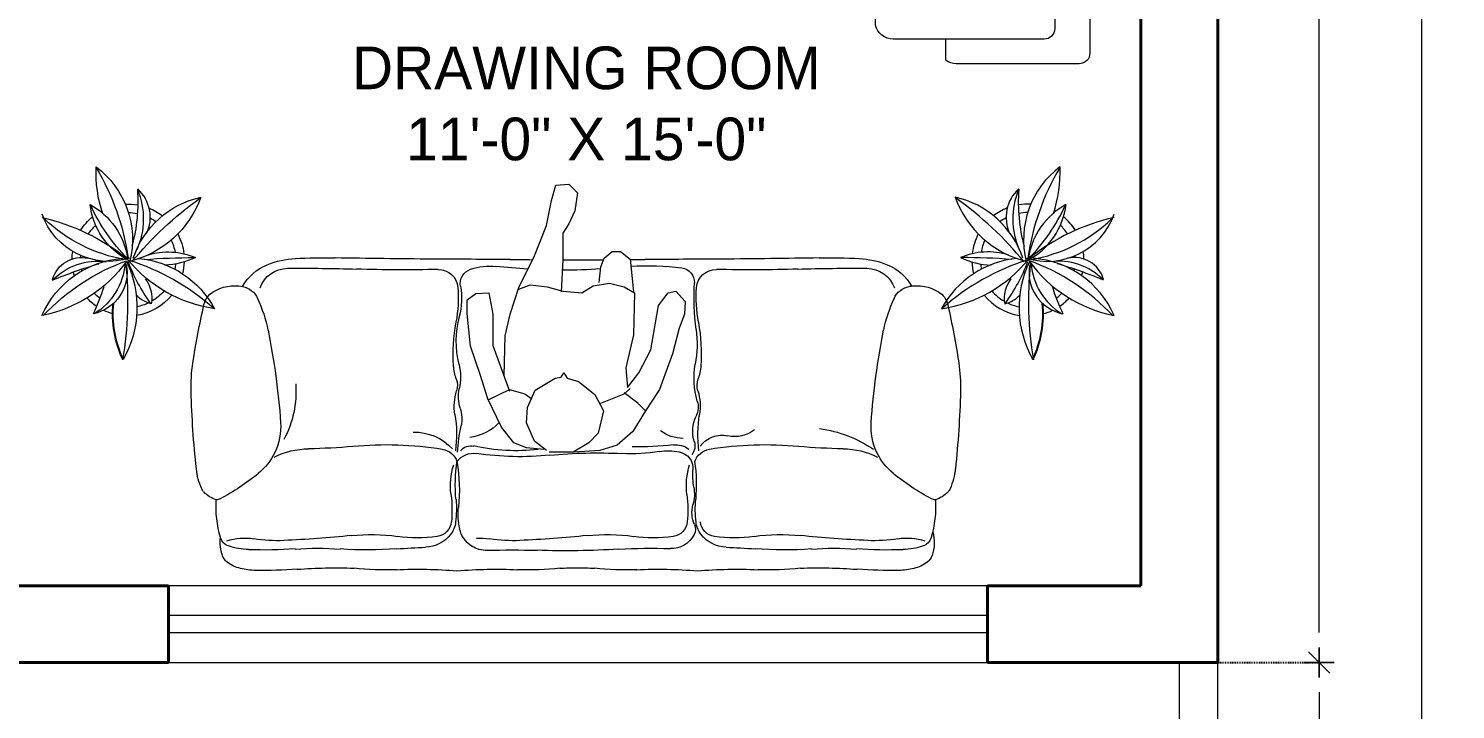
# Model space of a CAD drawing. Extents: x -454308 to 890911, y -14103 to 1343694.
# Drawn here: x 205588.7 to 205756, y 660275.7 to 660355.6 of the extents above; entities that cross this region are included whole.
import ezdxf

# ---------------------------------------------------------------- set-up
doc = ezdxf.new("R2010")
doc.units = 0
doc.header["$MEASUREMENT"] = 0
doc.header["$PDMODE"] = 32
doc.linetypes.add('0', pattern=[0])
doc.linetypes.add('DOT2', pattern=[3.175, 0, -3.175])
for name, color, linetype, lineweight in [('AR- Dim', 159, 'Continuous', 9), ('AR-FUR', 11, 'Continuous', 9), ('AR-GLASS', 4, 'Continuous', 13), ('AR-Plants', 72, '0', 9), ('AR-TEXT', 163, 'Continuous', 9), ('AR-WALL', 1, 'Continuous', 40), ('AR-Wall 2', 13, 'Continuous', 15), ('AR-WINDOW', 5, 'Continuous', 13)]:
    doc.layers.add(name, color=color, linetype=linetype, lineweight=lineweight)
doc.layers.add('VATDUNG', color=9, linetype='Continuous')
doc.styles.add('AA_06.0', font='CANDARA.TTF', dxfattribs={"height": 6})
doc.styles.get("Standard").update_dxf_attribs({"font": 'stylu.ttf', "height": 7})
doc.dimstyles.new('AA_06.0', dxfattribs={"dimtxt": 6, "dimasz": 3.5, "dimexe": 0.18, "dimexo": 0.0625, "dimgap": 0.09, "dimtad": 0, "dimzin": 1, "dimdsep": 46, "dimlunit": 4, "dimtxsty": 'AA_06.0', "dimblk": 'DIM ARROW', "dimcen": 0.09, "dimclrd": 4, "dimclre": 256, "dimadec": 0, "dimazin": 0, "dimtfac": 1, "dimtofl": 0, "dimtmove": 0, "dimatfit": 3, "dimfxl": 1, "dimtolj": 1, "dimtzin": 0, "dimlwd": -1, "dimarcsym": 0})

# ---------------------------------------------------------------- blocks, each defined once
blk = doc.blocks.new('L-SHAPE SOFA 1')
for points in [[(-66.6, 31.71), (-68.76, 31.71, -0.414214), (-70, 32.94), (-70, 47.76, -0.414214), (-69.18, 48.59), (-18.94, 48.59, -0.417206), (4.12, 28.41), (4.12, -65.88, -0.414214), (2.88, -67.12), (-11.53, -67.12, -0.162278), (-12.76, -66.71), (-12.76, -64.24)], [(-65.06, 44.47), (-18.79, 44.47, -0.039865), (-16.01, 44.47)], [(-16.01, 44.47, -0.371492), (0, 28.28), (0, -61.76)]]:
    blk.add_lwpolyline(points, format="xyb")
for points in [[(-46.94, 44.47), (-65.06, 44.47, 0.414214), (-66.29, 43.24), (-66.29, 25.53, 0.350781), (-64.65, 23.47), (-47.35, 23.47, 0.333333), (-45.71, 24.71), (-45.71, 43.24, 0.414214)], [(-26.35, 44.47), (-44.47, 44.47, 0.414214), (-45.71, 43.24), (-45.71, 25.53, 0.350781), (-44.06, 23.47), (-26.76, 23.47, 0.333333), (-25.12, 24.71), (-25.12, 43.24, 0.414214)], [(0, 0), (0, 18.12, 0.414214), (-1.24, 19.35), (-18.94, 19.35, 0.350781), (-21, 17.71), (-21, 0.41, 0.333333), (-19.76, -1.24), (-1.24, -1.24, 0.414214)], [(0, -2.47), (0, -20.59, -0.414214), (-1.24, -21.82), (-18.94, -21.82, -0.350781), (-21, -20.18), (-21, -2.88, -0.333333), (-19.76, -1.24), (-1.24, -1.24, -0.414214)], [(0, -41.18), (0, -23.06, 0.414214), (-1.24, -21.82), (-18.94, -21.82, 0.350781), (-21, -23.47), (-21, -40.76, 0.333333), (-19.76, -42.41), (-1.24, -42.41, 0.414214)], [(0, -43.65), (0, -63, -0.414214), (-1.24, -64.24), (-18.94, -64.24, -0.350781), (-21, -62.59), (-21, -44.06, -0.333333), (-19.76, -42.41), (-1.24, -42.41, -0.414214)]]:
    blk.add_lwpolyline(points, format="xyb", close=True)
blk.add_lwpolyline([(-65.88, 44.16), (-65.88, 44.16)])
for centre, radius, start, end in [((-67.04, 32.79), 1.17, 291.8436, 309.6505), ((-27.06, 17.41), 6.06, 2.7526, 87.2474)]:
    blk.add_arc(centre, radius, start, end)
blk = doc.blocks.new('1000000')
at = {"color": 8, "linetype": 'Continuous'}
for p, q in [((5526.91, -4311.31), (5526.29, -4312.19)), ((5528.32, -4311.31), (5526.91, -4311.31)), ((5531.66, -4311.66), (5528.32, -4311.31)), ((5526.29, -4312.19), (5526.21, -4313.51)), ((5534.56, -4312.63), (5531.66, -4311.66)), ((5537.02, -4313.42), (5534.56, -4312.63)), ((5526.21, -4313.51), (5528.4, -4313.95)), ((5528.4, -4313.95), (5531.57, -4313.95)), ((5531.57, -4313.95), (5536.23, -4315.62)), ((5537.11, -4313.51), (5536.06, -4315.62)), ((5539.93, -4314.83), (5537.02, -4313.42)), ((5528.4, -4315.71), (5525.68, -4316.59)), ((5530.6, -4315.18), (5528.4, -4315.71)), ((5534.65, -4315.09), (5530.6, -4315.18)), ((5536.06, -4315.62), (5536.5, -4317.21)), ((5541.51, -4316.06), (5539.93, -4314.83)), ((5525.68, -4316.59), (5522.42, -4318.17)), ((5525.85, -4316.59), (5525.41, -4317.73)), ((5536.5, -4317.21), (5537.02, -4317.91)), ((5539.49, -4317.38), (5537.9, -4317.47)), ((5541.33, -4318.17), (5539.49, -4317.38)), ((5542.04, -4317.38), (5541.51, -4316.06)), ((5542.21, -4319.14), (5542.04, -4317.38)), ((5522.42, -4318.17), (5519.35, -4319.4)), ((5525.41, -4317.73), (5525.59, -4319.49)), ((5536.14, -4318.26), (5534.91, -4320.28)), ((5537.9, -4317.47), (5536.14, -4318.26)), ((5542.3, -4319.4), (5541.33, -4318.17)), ((5516.79, -4319.93), (5515.21, -4320.37)), ((5519.35, -4319.4), (5516.79, -4319.93)), ((5525.59, -4319.49), (5526.03, -4321.07)), ((5534.91, -4320.28), (5534.82, -4320.9)), ((5542.48, -4322.13), (5542.48, -4319.67)), ((5515.21, -4320.37), (5515.12, -4321.69)), ((5515.12, -4321.69), (5516, -4322.57)), ((5517.85, -4322.31), (5519.17, -4321.69)), ((5519.17, -4321.69), (5520.14, -4321.07)), ((5520.14, -4321.07), (5522.86, -4321.07)), ((5522.86, -4321.07), (5526.12, -4320.9)), ((5526.03, -4321.07), (5526.21, -4323.01)), ((5534.82, -4320.9), (5534.38, -4321.16)), ((5534.38, -4321.16), (5534.91, -4321.51)), ((5534.91, -4321.51), (5535.26, -4322.66)), ((5516, -4322.57), (5517.85, -4322.31)), ((5526.21, -4323.01), (5525.5, -4324.15)), ((5535.26, -4322.66), (5536.58, -4324.33)), ((5541.51, -4323.71), (5542.48, -4322.13)), ((5542.3, -4324.86), (5542.48, -4322.22)), ((5525.5, -4324.15), (5525.24, -4325.82)), ((5536.58, -4324.33), (5538.25, -4325.21)), ((5538.25, -4325.21), (5540.54, -4324.68)), ((5540.54, -4324.68), (5541.51, -4323.71)), ((5522.69, -4325.3), (5521.98, -4326.09)), ((5521.98, -4326.09), (5521.98, -4326.97)), ((5523.57, -4324.94), (5522.69, -4325.3)), ((5525.15, -4324.77), (5523.57, -4324.94)), ((5525.24, -4325.82), (5525.59, -4327.32)), ((5537.46, -4324.94), (5536.5, -4327.32)), ((5541.77, -4326.62), (5542.3, -4324.86)), ((5521.98, -4326.97), (5522.78, -4327.93)), ((5525.59, -4327.32), (5526.21, -4328.37)), ((5530.51, -4328.29), (5533.86, -4327.5)), ((5533.86, -4327.5), (5535.88, -4327.67)), ((5536.5, -4327.32), (5535.97, -4327.93)), ((5537.46, -4328.73), (5536.41, -4327.32)), ((5540.36, -4328.2), (5541.77, -4326.62)), ((5522.78, -4327.93), (5524.45, -4328.11)), ((5524.45, -4328.11), (5526.12, -4328.29)), ((5526.21, -4328.37), (5530.51, -4328.29)), ((5534.38, -4328.81), (5532.01, -4330.05)), ((5535.88, -4327.67), (5534.38, -4328.81)), ((5538.25, -4329.52), (5537.46, -4328.73)), ((5538.25, -4329.52), (5540.36, -4328.2)), ((5529.46, -4330.49), (5527.52, -4330.84)), ((5532.01, -4330.05), (5529.46, -4330.49)), ((5536.06, -4330.93), (5538.25, -4329.52)), ((5526.21, -4331.8), (5526.03, -4332.6)), ((5527.52, -4330.84), (5526.21, -4331.8)), ((5532.45, -4332.24), (5536.06, -4330.93)), ((5526.03, -4332.6), (5527.08, -4333.56)), ((5528.4, -4333.48), (5529.81, -4332.95)), ((5529.81, -4332.95), (5532.45, -4332.24)), ((5527.08, -4333.56), (5528.4, -4333.48))]:
    blk.add_line(p, q, dxfattribs=at)
for centre, radius, start, end in [((5545.03, -4361.15), 78.67, 98.5233, 102.934), ((5535.84, -4299.83), 16.67, 88.5439, 98.5233), ((5533.83, -4378.71), 95.57, 83.7923, 88.5439), ((5543.42, -4290.59), 6.93, 66.3421, 83.7923), ((5529.66, -4287.6), 4.17, 148.2028, 191.3318), ((5527.88, -4286.5), 2.08, 102.934, 148.2028), ((5545.74, -4285.29), 1.15, 47.4432, 66.3421), ((5544.55, -4286.59), 2.91, 17.1881, 47.4432), ((5527.16, -4275.66), 22.63, 320.6003, 332.4723), ((5527.16, -4275.66), 22.63, 320.6003, 332.4723), ((5546.38, -4285.67), 0.953, 332.4723, 356.7395), ((5546.38, -4285.67), 0.953, 332.4723, 356.7395), ((5548.01, -4296.92), 11.21, 73.5806, 93.497), ((5551.71, -4290.09), 3.96, 70.5614, 97.6299), ((5550.82, -4287.4), 1.29, 18.7797, 73.5806), ((5550.82, -4287.4), 1.29, 18.7797, 73.5806), ((5557.07, -4288.64), 5.84, 161.786, 189.1013), ((5557.07, -4288.64), 5.84, 161.786, 189.1013), ((5552.55, -4287.72), 1.44, 37.629, 70.5614), ((5550.86, -4289.02), 3.57, 13.2656, 37.629), ((5545.19, -4289.32), 7.23, 2.2849, 18.7797), ((5545.19, -4289.32), 7.23, 2.2849, 18.7797), ((5547.12, -4289.9), 7.42, 1.2199, 13.2656), ((5528.09, -4292.89), 5.14, 119.3897, 157.5149), ((5527.68, -4288), 2.15, 191.3318, 245.1798), ((5527.68, -4288), 2.15, 191.3318, 245.1798), ((5536.05, -4292.01), 15.45, 357.7105, 9.1013), ((5536.05, -4292.01), 15.45, 357.7105, 9.1013), ((5509.49, -4290.74), 42.96, 355.9505, 2.2849), ((5509.49, -4290.74), 42.96, 355.9505, 2.2849), ((5510.91, -4290.67), 43.63, 355.6341, 1.2199), ((5531.24, -4294.2), 8.54, 157.5149, 177.2798), ((5526.72, -4293.03), 3.01, 109.5439, 179.5012), ((5526.72, -4293.03), 3.01, 109.5439, 179.5012), ((5532.91, -4276.68), 14.61, 245.1798, 258.5949), ((5532.91, -4276.68), 14.61, 245.1798, 258.5949), ((5544.73, -4218.1), 74.38, 258.5949, 265.9276), ((5544.73, -4218.1), 74.38, 258.5949, 265.9276), ((5539.75, -4286), 6.33, 295.748, 320.6003), ((5539.75, -4286), 6.33, 295.748, 320.6003), ((5536.26, -4283.41), 10.45, 265.8738, 298.066), ((5536.26, -4283.41), 10.45, 265.8738, 298.066), ((5539.87, -4286.26), 6.04, 265.9276, 295.748), ((5539.87, -4286.26), 6.04, 265.9276, 295.748), ((5550.06, -4295.21), 7.94, 153.1658, 179.5672), ((5550.06, -4295.21), 7.94, 153.1658, 179.5672), ((5446.84, -4288.44), 104.72, 353.9425, 357.7105), ((5446.84, -4288.44), 104.72, 353.9425, 357.7105), ((5583.8, -4296.69), 61.16, 177.2798, 181.0877), ((5694.76, -4294.49), 171.06, 179.5012, 181.8572), ((5694.76, -4294.49), 171.06, 179.5012, 181.8572), ((5584.83, -4296.07), 32.56, 175.9505, 184.0496), ((5584.83, -4296.07), 32.56, 175.9505, 184.0496), ((5605.47, -4297.89), 51.2, 175.6341, 182.1158), ((5492.41, -4294.77), 49.71, 354.3382, 359.5672), ((5492.41, -4294.77), 49.71, 354.3382, 359.5672), ((4786.13, -4311.84), 736.65, 0.31607, 1.08771), ((5512.49, -4301.2), 39.95, 355.7974, 4.0496), ((5512.49, -4301.2), 39.95, 355.7974, 4.0496), ((5576.66, -4303.12), 34.96, 174.3382, 189.3065), ((5576.66, -4303.12), 34.96, 174.3382, 189.3065), ((5570.17, -4301.53), 19.3, 173.9425, 187.9936), ((5570.17, -4301.53), 19.3, 173.9425, 187.9936), ((5522.56, -4303.12), 31.92, 358.2444, 6.0159), ((5380.9, -4304.67), 142.97, 358.526, 1.8572), ((5380.9, -4304.67), 142.97, 358.526, 1.8572), ((5536.49, -4306.26), 14.72, 352.2053, 7.9936), ((5536.49, -4306.26), 14.72, 352.2053, 7.9936), ((5641.93, -4310.71), 89.84, 175.7974, 177.6824), ((5641.93, -4310.71), 89.84, 175.7974, 177.6824), ((5603.95, -4306.25), 49.54, 177.5164, 184.6684), ((5545.55, -4306), 5.12, 177.882, 228.258), ((5545.55, -4306), 5.12, 177.882, 228.258), ((5548.75, -4306.94), 3.42, 308.3548, 357.6824), ((5548.75, -4306.94), 3.42, 308.3548, 357.6824), ((-19476.08, -4445.68), 24999.23, 0.297993, 0.316067), ((5525.81, -4308.4), 1.98, 178.526, 265.6943), ((5525.81, -4308.4), 1.98, 178.526, 265.6943), ((5549.41, -4308.03), 1.68, 275.8867, 352.2053), ((5549.41, -4308.03), 1.68, 275.8867, 352.2053), ((5532.41, -4327.3), 17.41, 85.8729, 100.5676), ((5532.41, -4327.3), 17.41, 85.8729, 100.5676), ((5533.29, -4315.04), 5.12, 70.585, 85.8729), ((5533.29, -4315.04), 5.12, 70.585, 85.8729), ((5537.78, -4315.4), 5.4, 81.1731, 106.8106), ((5537.78, -4315.4), 5.4, 81.1731, 106.8106), ((5540.67, -4296.8), 13.43, 261.1731, 277.1163), ((5540.67, -4296.8), 13.43, 261.1731, 277.1163), ((5544.06, -4308.47), 1.92, 189.3065, 250.639), ((5544.06, -4308.47), 1.92, 189.3065, 250.639), ((5545.82, -4327.73), 17.62, 85.2667, 97.8004), ((5545.82, -4327.73), 17.62, 85.2667, 97.8004), ((5545.88, -4316.57), 6.96, 82.5171, 107.7688), ((5545.88, -4316.57), 6.96, 82.5171, 107.7688), ((5548.35, -4297.79), 11.98, 262.5171, 275.8867), ((5548.35, -4297.79), 11.98, 262.5171, 275.8867), ((5548.26, -4298.27), 11.95, 265.2667, 276.4775), ((5548.26, -4298.27), 11.95, 265.2667, 276.4775), ((5549.32, -4307.66), 2.5, 276.4775, 308.3548), ((5549.32, -4307.66), 2.5, 276.4775, 308.3548), ((5525.28, -4312.17), 1.56, 80.2839, 161.0827), ((5525.28, -4312.17), 1.56, 80.2839, 161.0827), ((5526.81, -4303.25), 7.49, 260.2839, 284.0804), ((5526.81, -4303.25), 7.49, 260.2839, 284.0804), ((5526.69, -4296.65), 13.76, 265.6943, 280.5676), ((5526.69, -4296.65), 13.76, 265.6943, 280.5676), ((5531.14, -4320.49), 10.28, 76.61, 104.0804), ((5531.14, -4320.49), 10.28, 76.61, 104.0804), ((5534.83, -4304.96), 5.68, 256.61, 282.0416), ((5534.83, -4304.96), 5.68, 256.61, 282.0416), ((5535.65, -4308.35), 1.97, 250.585, 286.8106), ((5535.65, -4308.35), 1.97, 250.585, 286.8106), ((5536.83, -4314.34), 3.91, 72.8296, 102.0416), ((5536.83, -4314.34), 3.91, 72.8296, 102.0416), ((5539.06, -4307.15), 3.62, 252.8296, 281.5379), ((5539.06, -4307.15), 3.62, 252.8296, 281.5379), ((5536.08, -4311.01), 4.91, 313.0961, 353.318), ((5536.08, -4311.01), 4.91, 313.0961, 353.318), ((5543.59, -4329.37), 19.06, 93.3285, 101.5379), ((5543.59, -4329.37), 19.06, 93.3285, 101.5379), ((5543.09, -4311.7), 1.28, 125.7773, 192.8409), ((5543.09, -4311.7), 1.28, 125.7773, 192.8409), ((5544.7, -4311.97), 2.12, 127.0305, 188.4158), ((5544.7, -4311.97), 2.12, 127.0305, 188.4158), ((5546.3, -4293.7), 16.82, 260.1787, 276.1759), ((5546.3, -4293.7), 16.82, 260.1787, 276.1759), ((5548.83, -4317.16), 6.76, 77.6344, 96.1759), ((5548.83, -4317.16), 6.76, 77.6344, 96.1759), ((5549.68, -4313.31), 2.83, 31.9912, 77.6344), ((5549.68, -4313.31), 2.83, 31.9912, 77.6344), ((5603.95, -4314.31), 49.54, 175.3316, 182.4836), ((5529.53, -4313.63), 6.05, 161.0827, 185.9543), ((5529.53, -4313.63), 6.05, 161.0827, 185.9543), ((5522.95, -4316.29), 19.37, 353.318, 12.8409), ((5522.95, -4316.29), 19.37, 353.318, 12.8409), ((5512.54, -4316.73), 30.39, 354.2899, 8.4158), ((5512.54, -4316.73), 30.39, 354.2899, 8.4158), ((5557.07, -4312.7), 5.84, 175.8958, 189.1013), ((5557.07, -4312.7), 5.84, 175.8958, 189.1013), ((5549.77, -4313.25), 2.72, 358.1389, 31.9912), ((5549.77, -4313.25), 2.72, 358.1389, 31.9912), ((5453.74, -4321.53), 70.16, 3.2849, 5.9543), ((5453.74, -4321.53), 70.16, 3.2849, 5.9543), ((5536.05, -4316.07), 15.45, 357.7105, 9.1013), ((5536.05, -4316.07), 15.45, 357.7105, 9.1013), ((5631.25, -4315.9), 78.81, 178.1389, 181.8611), ((5631.25, -4315.9), 78.81, 178.1389, 181.8611), ((8156.45, -4301.96), 2633.67, 180.29799, 180.34839), ((5446.84, -4312.5), 104.72, 353.9425, 357.7105), ((5446.84, -4312.5), 104.72, 353.9425, 357.7105), ((5522.56, -4317.44), 31.92, 353.9841, 1.7556), ((5463.6, -4321.35), 88.93, 356.514, 1.8611), ((5463.6, -4321.35), 88.93, 356.514, 1.8611), ((5591.06, -4324.58), 48.52, 174.2899, 182.9501), ((8156.45, -4301.96), 2633.67, 180.41578, 180.44766), ((5469.43, -4321.11), 54.47, 355.9835, 0.0938), ((5469.43, -4321.11), 54.47, 355.9835, 0.0938), ((5605.47, -4322.67), 51.2, 177.8842, 179.8516), ((8156.45, -4343.12), 2633.67, 179.55234, 179.61101), ((5605.47, -4322.41), 51.2, 180.1484, 182.1158), ((5570.17, -4325.59), 19.3, 173.9425, 187.9936), ((5570.17, -4325.59), 19.3, 173.9425, 187.9936), ((5522.56, -4327.64), 31.92, 358.2444, 6.0159), ((5524.19, -4328.03), 18.44, 350.934, 2.9501), ((5605.3, -4329.98), 53.03, 176.514, 182.206), ((5605.3, -4329.98), 53.03, 176.514, 182.206), ((8156.45, -4343.12), 2633.67, 179.66982, 179.70201), ((5552.86, -4329.67), 29.41, 176.7644, 186.8915), ((5552.86, -4329.67), 29.41, 176.7644, 186.8915), ((5510.9, -4328.73), 31.03, 353.3071, 1.0894), ((5510.9, -4328.73), 31.03, 353.3071, 1.0894), ((5536.49, -4330.32), 14.72, 352.2053, 7.9936), ((5536.49, -4330.32), 14.72, 352.2053, 7.9936), ((5603.95, -4330.77), 49.54, 177.5164, 184.6684), ((-19476.08, -4199.4), 24999.23, 359.683933, 359.702007), ((5536.92, -4333.43), 4.15, 1.0894, 35.3366), ((5536.92, -4333.43), 4.15, 1.0894, 35.3366), ((5548.14, -4331.85), 5.81, 170.934, 190.7506), ((5548.14, -4331.85), 5.81, 170.934, 190.7506), ((5525.13, -4333.02), 1.47, 186.8915, 272.6221), ((5525.13, -4333.02), 1.47, 186.8915, 272.6221), ((5543.89, -4332.6), 2.18, 173.3071, 217.734), ((5543.89, -4332.6), 2.18, 173.3071, 217.734), ((5544.14, -4332.61), 1.74, 190.7506, 273.7424), ((5544.14, -4332.61), 1.74, 190.7506, 273.7424), ((5549.41, -4332.09), 1.68, 275.8867, 352.2053), ((5549.41, -4332.09), 1.68, 275.8867, 352.2053), ((5549.69, -4332.12), 2.62, 296.6941, 2.206), ((5549.69, -4332.12), 2.62, 296.6941, 2.206), ((5525.81, -4336.68), 1.98, 94.3057, 181.474), ((5525.81, -4336.68), 1.98, 94.3057, 181.474), ((5526.51, -4363.29), 28.83, 83.1346, 92.6221), ((5526.51, -4363.29), 28.83, 83.1346, 92.6221), ((5526.69, -4348.43), 13.76, 79.4324, 94.3057), ((5526.69, -4348.43), 13.76, 79.4324, 94.3057), ((5532.41, -4317.78), 17.41, 259.4324, 274.1271), ((5532.41, -4317.78), 17.41, 259.4324, 274.1271), ((5531.42, -4322.53), 12.23, 263.1346, 279.7302), ((5531.42, -4322.53), 12.23, 263.1346, 279.7302), ((5534.92, -4342.93), 8.47, 74.0078, 99.7302), ((5534.92, -4342.93), 8.47, 74.0078, 99.7302), ((5533.29, -4330.04), 5.12, 274.1271, 289.415), ((5533.29, -4330.04), 5.12, 274.1271, 289.415), ((5535.65, -4336.73), 1.97, 73.1894, 109.415), ((5535.65, -4336.73), 1.97, 73.1894, 109.415), ((5537.78, -4329.68), 5.4, 253.1894, 278.8269), ((5537.78, -4329.68), 5.4, 253.1894, 278.8269), ((5537.86, -4332.67), 2.2, 254.0078, 294.7917), ((5537.86, -4332.67), 2.2, 254.0078, 294.7917), ((5540.67, -4348.28), 13.43, 82.8837, 98.8269), ((5540.67, -4348.28), 13.43, 82.8837, 98.8269), ((5540.34, -4338.03), 3.71, 72.8383, 114.7917), ((5540.34, -4338.03), 3.71, 72.8383, 114.7917), ((5541.83, -4333.18), 1.37, 252.8383, 310.2874), ((5541.83, -4333.18), 1.37, 252.8383, 310.2874), ((5544.06, -4336.33), 1.92, 109.361, 170.6935), ((5544.06, -4336.33), 1.92, 109.361, 170.6935), ((5545.82, -4317.06), 17.62, 262.1996, 274.7333), ((5545.82, -4317.06), 17.62, 262.1996, 274.7333), ((5545.88, -4340.63), 6.96, 82.5171, 107.7688), ((5545.88, -4340.63), 6.96, 82.5171, 107.7688), ((5544.77, -4342.19), 7.86, 80.6251, 93.7424), ((5544.77, -4342.19), 7.86, 80.6251, 93.7424), ((5546.74, -4330.24), 4.25, 260.6251, 285.0073), ((5546.74, -4330.24), 4.25, 260.6251, 285.0073), ((5548.35, -4321.85), 11.98, 262.5171, 275.8867), ((5548.35, -4321.85), 11.98, 262.5171, 275.8867), ((5548.26, -4346.53), 11.95, 83.5225, 94.7333), ((5548.26, -4346.53), 11.95, 83.5225, 94.7333), ((5548.63, -4337.29), 3.05, 66.5799, 105.0073), ((5548.63, -4337.29), 3.05, 66.5799, 105.0073), ((5549.32, -4337.14), 2.5, 51.6452, 83.5225), ((5549.32, -4337.14), 2.5, 51.6452, 83.5225), ((5550.32, -4333.38), 1.22, 246.5799, 296.6941), ((5550.32, -4333.38), 1.22, 246.5799, 296.6941), ((5603.95, -4338.83), 49.54, 175.3316, 182.4836), ((5543.47, -4337.3), 2.74, 126.0543, 192.8284), ((5543.47, -4337.3), 2.74, 126.0543, 192.8284), ((5576.66, -4341.67), 34.96, 170.6935, 185.6618), ((5576.66, -4341.67), 34.96, 170.6935, 185.6618), ((5549.41, -4336.77), 1.68, 7.7947, 84.1133), ((5549.41, -4336.77), 1.68, 7.7947, 84.1133), ((5548.75, -4337.86), 3.42, 2.3176, 51.6452), ((5548.75, -4337.86), 3.42, 2.3176, 51.6452), ((4786.13, -4333.24), 736.65, 358.91229, 359.68393), ((5380.9, -4340.41), 142.97, 358.1428, 1.474), ((5380.9, -4340.41), 142.97, 358.1428, 1.474), ((5536.49, -4338.54), 14.72, 352.0064, 7.7947), ((5536.49, -4338.54), 14.72, 352.0064, 7.7947), ((5641.93, -4334.09), 89.84, 182.3176, 184.2026), ((5641.93, -4334.09), 89.84, 182.3176, 184.2026), ((5537.67, -4338.62), 3.21, 321.6707, 12.8284), ((5537.67, -4338.62), 3.21, 321.6707, 12.8284), ((5570.17, -4343.27), 19.3, 172.0064, 186.0575), ((5570.17, -4343.27), 19.3, 172.0064, 186.0575), ((5512.49, -4343.6), 39.95, 355.9504, 4.2026), ((5512.49, -4343.6), 39.95, 355.9504, 4.2026), ((5522.56, -4341.96), 31.92, 353.9841, 1.7556), ((5694.76, -4350.59), 171.06, 178.1428, 180.4988), ((5694.76, -4350.59), 171.06, 178.1428, 180.4988), ((5492.41, -4350.03), 49.71, 0.4328, 5.6618), ((5492.41, -4350.03), 49.71, 0.4328, 5.6618), ((5446.84, -4356.35), 104.72, 2.2895, 6.0575), ((5446.84, -4356.35), 104.72, 2.2895, 6.0575), ((5584.83, -4348.72), 32.56, 175.9504, 184.0495), ((5584.83, -4348.72), 32.56, 175.9504, 184.0495), ((5605.47, -4347.19), 51.2, 177.8842, 184.3659), ((5583.8, -4348.39), 61.16, 178.9123, 182.7202), ((5552.64, -4345.57), 12.69, 187.6367, 214.4437), ((5552.64, -4345.57), 12.69, 187.6367, 214.4437), ((5550.06, -4349.59), 7.94, 180.4328, 206.8342), ((5550.06, -4349.59), 7.94, 180.4328, 206.8342), ((5531.24, -4350.88), 8.54, 182.7202, 202.4851), ((5526.72, -4352.05), 3.01, 180.4988, 250.4561), ((5526.72, -4352.05), 3.01, 180.4988, 250.4561), ((5536.05, -4352.79), 15.45, 350.8987, 2.2895), ((5536.05, -4352.79), 15.45, 350.8987, 2.2895), ((5509.49, -4354.06), 42.96, 357.7151, 4.0495), ((5509.49, -4354.06), 42.96, 357.7151, 4.0495), ((5510.91, -4354.41), 43.63, 358.7801, 4.3659), ((5532.91, -4368.12), 14.61, 101.4051, 114.8202), ((5532.91, -4368.12), 14.61, 101.4051, 114.8202), ((5544.73, -4426.7), 74.38, 94.0724, 101.4051), ((5544.73, -4426.7), 74.38, 94.0724, 101.4051), ((5539.87, -4358.54), 6.04, 64.252, 94.0724), ((5539.87, -4358.54), 6.04, 64.252, 94.0724), ((5539.75, -4358.8), 6.33, 39.3997, 64.252), ((5539.75, -4358.8), 6.33, 39.3997, 64.252), ((5528.09, -4352.19), 5.14, 202.4851, 240.6103), ((5527.68, -4356.8), 2.15, 114.8202, 168.6682), ((5527.68, -4356.8), 2.15, 114.8202, 168.6682), ((5527.16, -4369.14), 22.63, 27.5277, 39.3997), ((5527.16, -4369.14), 22.63, 27.5277, 39.3997), ((5557.07, -4356.16), 5.84, 170.8987, 198.214), ((5557.07, -4356.16), 5.84, 170.8987, 198.214), ((5529.66, -4357.2), 4.17, 168.6682, 211.7972), ((5529.66, -4357.2), 4.17, 168.6682, 172.2613), ((5545.19, -4355.48), 7.23, 341.2203, 357.7151), ((5545.19, -4355.48), 7.23, 341.2203, 357.7151), ((5547.12, -4355.18), 7.42, 346.7344, 358.7801), ((5550.82, -4357.39), 1.29, 286.4194, 341.2203), ((5550.82, -4357.39), 1.29, 286.4194, 341.2203), ((5550.86, -4356.06), 3.57, 322.371, 346.7344), ((5527.88, -4358.3), 2.08, 211.7972, 257.066), ((5544.55, -4358.21), 2.91, 312.5568, 342.8119), ((5546.38, -4359.12), 0.953, 3.2605, 27.5277), ((5546.38, -4359.12), 0.953, 3.2605, 27.5277), ((5548.01, -4347.88), 11.21, 266.503, 286.4194), ((5548.01, -4347.88), 11.21, 283.2944, 286.4194), ((5551.71, -4354.99), 3.96, 253.6211, 289.4386), ((5552.55, -4357.36), 1.44, 289.4386, 322.371), ((5545.03, -4283.65), 78.67, 257.066, 261.4767), ((5533.83, -4266.09), 95.57, 271.4561, 276.2077), ((5543.42, -4354.21), 6.93, 276.2077, 293.6579), ((5545.74, -4359.51), 1.15, 293.6579, 312.5568), ((5535.84, -4344.96), 16.67, 261.4767, 271.4561)]:
    blk.add_arc(centre, radius, start, end)
at = {"layer": 'AR-FUR', "color": 30, "linetype": 'ByBlock'}
for centre, radius, start, end in [((5591.06, -4324.58), 48.52, 174.2899, 182.9501), ((5524.19, -4328.03), 18.44, 350.934, 2.9501)]:
    blk.add_arc(centre, radius, start, end, dxfattribs=at)
blk = doc.blocks.new('PLANT 3')
for centre, radius, start, end in [((7.37, 5.52), 10.74, 127.0526, 193.6397), ((25.53, -0.67), 28.68, 149.2774, 171.9041), ((-15.42, 13.58), 16.33, 342.1417, 1.7778), ((-0.15, 14.58), 11.95, 199.8532, 255.8716), ((-13.67, 0.01), 10.75, 18.2679, 77.7577), ((-35.11, -23.08), 41.09, 39.2618, 54.5536), ((-0.94, 8.16), 4.48, 131.9837, 205.4724), ((4.26, 7.96), 8.9, 157.16, 204.0107), ((16.23, 9.98), 20.22, 175.9263, 194.9396), ((-0.58, 11.29), 8.29, 252.5643, 340.5658), ((-6.78, 10.62), 8.44, 297.6391, 353.4927), ((5.75, 2.08), 8.64, 118.6711, 171.4448), ((-18.21, 18.63), 21.73, 315.3527, 335.2401), ((12.74, -16.02), 24.78, 102.8236, 128.4584), ((-5.5, 20.94), 17.98, 279.6289, 313.8517), ((-7.56, -4.02), 8.12, 72.6029, 113.2685), ((-6.78, 11.87), 9.32, 244.7044, 267.5626), ((-10.51, -69.78), 73.22, 85.498, 90.09), ((-3.06, -7.85), 11.24, 23.5569, 85.5927), ((2.6, -0.08), 3.53, 15.6467, 102.6443), ((-3.06, -7.85), 11.24, 95.3509, 151.9516), ((-15.42, 13.58), 16.33, 278.611, 320.85), ((5.46, -23.28), 27.73, 107.6158, 131.4255), ((-22.19, 10.23), 20.64, 323.9758, 339.4862), ((8.44, -2.39), 12.34, 154.191, 209.7589), ((38.33, -1.6), 41.13, 173.8852, 189.76), ((2.22, 1.7), 4.95, 169.0123, 258.5733), ((-11.06, -20.34), 24.85, 43.0584, 70.3682), ((10.39, 12.48), 16.15, 216.0101, 258.7514), ((-13.63, -3.15), 12.56, 28.0633, 29.2303), ((5.14, 3.35), 7.66, 184.8141, 238.0945), ((0.77, -4.31), 7.32, 44.3745, 98.3611), ((-14.66, -49.27), 54.17, 67.585, 73.6645), ((-2.06, -1.3), 3.58, 141.0444, 190.8834), ((-6.35, 1.4), 3.47, 283.0214, 317.1626), ((23.85, 7.54), 25.01, 197.5499, 205.3147)]:
    blk.add_arc(centre, radius, start, end)
at = {"color": 2, "ltscale": 0.1}
for radius, start, end in [(6.57, 111.6678, 127.7231), (6.57, 86.9872, 99.8833), (5.57, 90.1935, 101.2273), (6.57, 60.3652, 61.9079), (5.57, 117.3768, 125.8298), (5.57, 33.3174, 46.9625), (6.57, 32.0517, 50.6005), (6.57, 152.2825, 173.4798), (5.57, 155.1195, 170.5384), (5.57, 3.1543, 5.4027), (6.57, 1.1049, 8.7961), (6.57, 181.8793, 194.1603), (5.57, 184.6823, 191.0906), (5.57, 346.8345, 348.8668), (6.57, 343.7647, 347.6452), (6.57, 218.6775, 261.2305), (5.57, 220.4633, 240.3482), (5.57, 306.5579, 315.6855), (6.57, 304.2989, 317.3923), (5.57, 244.558, 259.2489), (5.57, 288.2948, 289.9064), (6.57, 285.7982, 296.248)]:
    blk.add_arc((-2.86, 3.15), radius, start, end, dxfattribs=at)
at = {"layer": 'VATDUNG', "color": 35}
blk.add_arc((-13.63, -3.15), 12.56, 334.7196, 5.6674, dxfattribs=at)
blk = doc.blocks.new('DIM ARROW')
at = {"color": 3, "ltscale": 0.1}
for p, q in [((0, 0.5), (0, -0.5)), ((-0.5, 0), (0.5, 0)), ((-0.354, -0.354), (0.354, 0.354))]:
    blk.add_line(p, q, dxfattribs=at)
blk = doc.blocks.new('*D535')
at = {"layer": 'AR- Dim', "linetype": 'DOT2', "lineweight": -2, "ltscale": 0.00125}
for p, q in [((205728.15, 660281.19), (205740.17, 660281.19)), ((205728.15, 660020.19), (205740.17, 660020.19))]:
    blk.add_line(p, q, dxfattribs=at)
at = {"layer": 'AR- Dim', "color": 4, "ltscale": 0.00125}
for p, q in [((205739.99, 660277.69), (205739.99, 660161.14)), ((205739.99, 660023.69), (205739.99, 660140.23))]:
    blk.add_line(p, q, dxfattribs=at)
at = {"layer": 'DEFPOINTS', "color": 0, "lineweight": 30, "ltscale": 0.00125}
for p in [(205728.09, 660281.19), (205739.99, 660281.19), (205728.09, 660020.19)]:
    blk.add_point(p, dxfattribs=at)
at = {"layer": 'AR- Dim', "color": 4, "ltscale": 0.00125, "xscale": 3.5, "yscale": 3.5, "zscale": 3.5}
for p, rotation in [((205739.99, 660281.19), 90), ((205739.99, 660020.19), 270)]:
    blk.add_blockref('DIM ARROW', p, dxfattribs=dict(at, rotation=rotation))
at = {"layer": 'AR- Dim', "color": 0, "ltscale": 0.00125, "insert": (205739.99, 660150.69), "char_height": 6, "attachment_point": 5, "rotation": 90, "style": 'AA_06.0'}
blk.add_mtext('\\A1;21\'-9"', dxfattribs=at)
blk = doc.blocks.new('*D536')
at = {"layer": 'AR- Dim', "linetype": 'DOT2', "lineweight": -2, "ltscale": 0.00125}
for p, q in [((205728.15, 660920.25), (205740.17, 660920.25)), ((205728.15, 660281.19), (205740.17, 660281.19))]:
    blk.add_line(p, q, dxfattribs=at)
at = {"layer": 'AR- Dim', "color": 4, "ltscale": 0.00125}
for p, q in [((205739.99, 660916.75), (205739.99, 660611.61)), ((205739.99, 660284.69), (205739.99, 660589.82))]:
    blk.add_line(p, q, dxfattribs=at)
at = {"layer": 'DEFPOINTS', "color": 0, "lineweight": 30, "ltscale": 0.00125}
for p in [(205728.09, 660920.25), (205739.99, 660920.25), (205728.09, 660281.19)]:
    blk.add_point(p, dxfattribs=at)
at = {"layer": 'AR- Dim', "color": 4, "ltscale": 0.00125, "xscale": 3.5, "yscale": 3.5, "zscale": 3.5}
for p, rotation in [((205739.99, 660920.25), 90), ((205739.99, 660281.19), 270)]:
    blk.add_blockref('DIM ARROW', p, dxfattribs=dict(at, rotation=rotation))
at = {"layer": 'AR- Dim', "color": 0, "ltscale": 0.00125, "insert": (205739.99, 660600.72), "char_height": 6, "attachment_point": 5, "rotation": 90, "style": 'AA_06.0'}
blk.add_mtext('\\A1;53\'-3"', dxfattribs=at)
blk = doc.blocks.new('*D537')
at = {"layer": 'AR- Dim', "linetype": 'DOT2', "lineweight": -2, "ltscale": 0.00125}
for p, q in [((205740.05, 660920.19), (205752.2, 660920.19)), ((205740.05, 660020.19), (205752.2, 660020.19))]:
    blk.add_line(p, q, dxfattribs=at)
at = {"layer": 'AR- Dim', "color": 4, "ltscale": 0.00125}
for p, q in [((205752.02, 660916.69), (205752.02, 660481.43)), ((205752.02, 660023.69), (205752.02, 660458.94))]:
    blk.add_line(p, q, dxfattribs=at)
at = {"layer": 'DEFPOINTS', "color": 0, "lineweight": 30, "ltscale": 0.00125}
for p in [(205739.99, 660920.19), (205739.99, 660020.19), (205752.02, 660020.19)]:
    blk.add_point(p, dxfattribs=at)
at = {"layer": 'AR- Dim', "color": 4, "ltscale": 0.00125, "xscale": 3.5, "yscale": 3.5, "zscale": 3.5}
for p, rotation in [((205752.02, 660920.19), 90), ((205752.02, 660020.19), 270)]:
    blk.add_blockref('DIM ARROW', p, dxfattribs=dict(at, rotation=rotation))
at = {"layer": 'AR- Dim', "color": 0, "ltscale": 0.00125, "insert": (205752.02, 660470.19), "char_height": 6, "attachment_point": 5, "rotation": 90, "style": 'AA_06.0'}
blk.add_mtext('\\A1;75\'-0"', dxfattribs=at)

msp = doc.modelspace()

# ---------------------------------------------------------------- linework, layer by layer
at = {"layer": 'AR-GLASS', "ltscale": 0.1}
for p, q in [((205701.09, 660286.687), (205605.09, 660286.687)), ((205701.09, 660284.687), (205605.09, 660284.687))]:
    msp.add_line(p, q, dxfattribs=at)
at = {"layer": 'AR-WALL', "ltscale": 3}
for p, q in [((205728.09, 660920.187), (205728.09, 660281.187)), ((205719.09, 660470.187), (205719.09, 660290.187)), ((205605.09, 660290.187), (205587.09, 660290.187)), ((205605.09, 660290.187), (205605.09, 660281.187)), ((205719.09, 660290.187), (205701.09, 660290.187)), ((205701.09, 660290.187), (205701.09, 660281.187)), ((205605.09, 660281.187), (205578.09, 660281.187)), ((205728.09, 660281.187), (205701.09, 660281.187))]:
    msp.add_line(p, q, dxfattribs=at)
at = {"layer": 'AR-Wall 2', "ltscale": 0.1}
for p, q in [((205723.59, 660257.187), (205723.59, 660281.187)), ((205728.09, 660257.187), (205728.09, 660281.187))]:
    msp.add_line(p, q, dxfattribs=at)
at = {"layer": 'AR-WINDOW', "ltscale": 0.1}
for p, q in [((205701.09, 660290.187), (205605.09, 660290.187)), ((205605.09, 660281.187), (205701.09, 660281.187))]:
    msp.add_line(p, q, dxfattribs=at)

# ---------------------------------------------------------------- block references
at = {"layer": 'AR-FUR'}
msp.add_blockref('L-SHAPE SOFA 1', (205708.972, 660418.543), dxfattribs=at)
at = {"layer": 'AR-FUR', "xscale": -1.149679013574996, "yscale": 1.149679013574996, "zscale": 1.149679013481562, "rotation": 90}
msp.add_blockref('1000000', (200683.461, 666677.92), dxfattribs=at)
at = {"layer": 'AR-Plants', "xscale": -1}
msp.add_blockref('PLANT 3', (205597.485, 660325.247), dxfattribs=at)
at = {"layer": 'AR-Plants'}
msp.add_blockref('PLANT 3', (205708.695, 660325.247), dxfattribs=at)

# ---------------------------------------------------------------- texts
at = {"layer": 'AR-TEXT', "insert": (205654.056, 660353.438), "char_height": 5, "width": 97.77399, "attachment_point": 2}
msp.add_mtext('\\A1;DRAWING ROOM\\P11\'-0" X 15\'-0"', dxfattribs=at)

# ---------------------------------------------------------------- dimensions: what is measured, and where the dimension line sits
at = {"layer": 'AR- Dim', "ltscale": 0.00125}
for base, p1, p2, picture, middle in [((205739.99, 660920.249), (205728.09, 660281.187), (205728.09, 660920.249), '*D536', (205739.99, 660600.718)), ((205752.025, 660020.187), (205739.99, 660920.187), (205739.99, 660020.187), '*D537', (205752.025, 660470.187)), ((205739.99, 660281.187), (205728.09, 660020.187), (205728.09, 660281.187), '*D535', (205739.99, 660150.687))]:
    dim = msp.add_linear_dim(base=base, p1=p1, p2=p2, angle=90, dimstyle='AA_06.0', dxfattribs=at)
    dim.commit()
    dim.dimension.update_dxf_attribs({"geometry": picture, "text_midpoint": middle})

doc.saveas('drawing.dxf')
